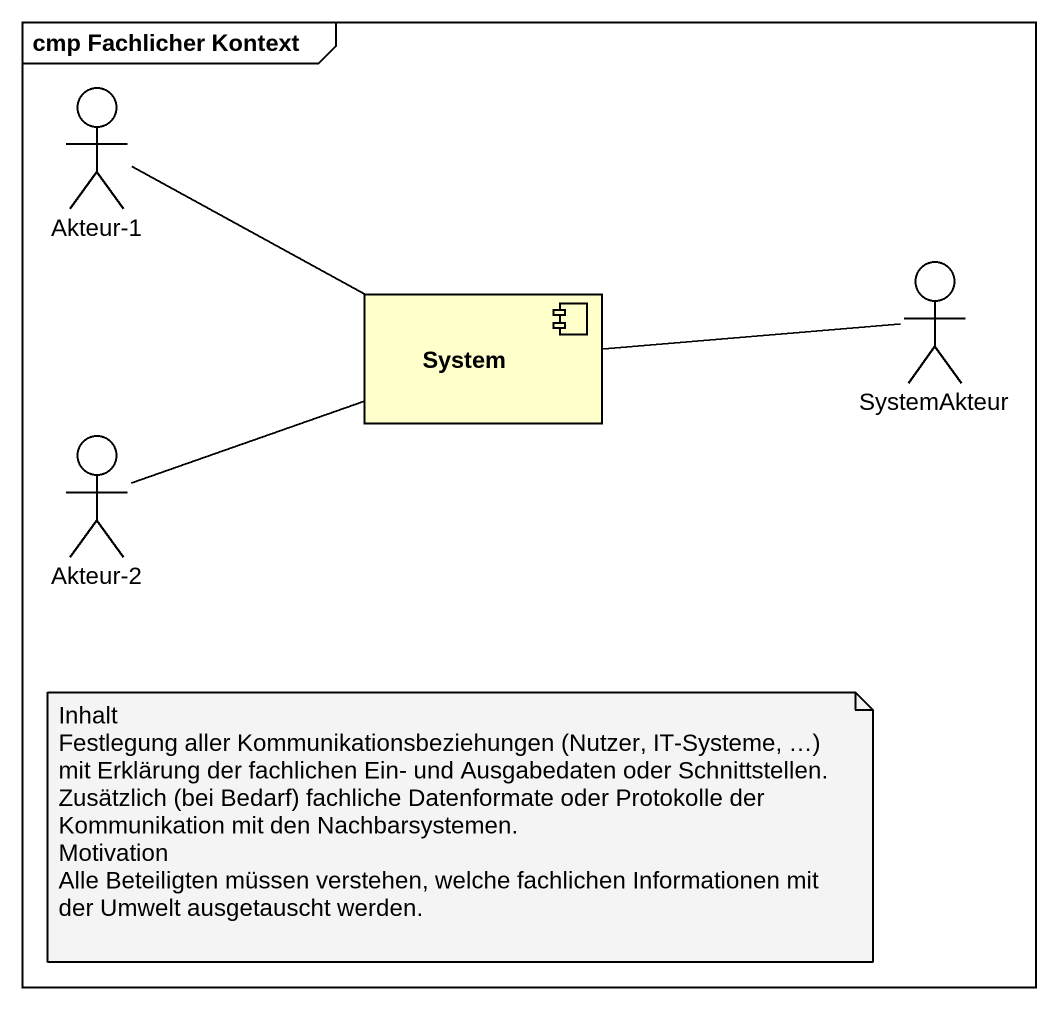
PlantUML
@startuml
mainframe cmp Fachlicher Kontext
actor "Akteur-1" as Akteur_1
actor SystemAkteur
component System
actor "Akteur-2" as Akteur_2
Akteur_1 -right- System
SystemAkteur -left- System
Akteur_2 -right- System
note as N1
  Inhalt
  Festlegung aller Kommunikationsbeziehungen (Nutzer, IT-Systeme, …) mit Erklärung der fachlichen Ein- und Ausgabedaten oder Schnittstellen. Zusätzlich (bei Bedarf) fachliche Datenformate oder Protokolle der Kommunikation mit den Nachbarsystemen.
  Motivation
  Alle Beteiligten müssen verstehen, welche fachlichen Informationen mit der Umwelt ausgetauscht werden.
end note
@enduml
